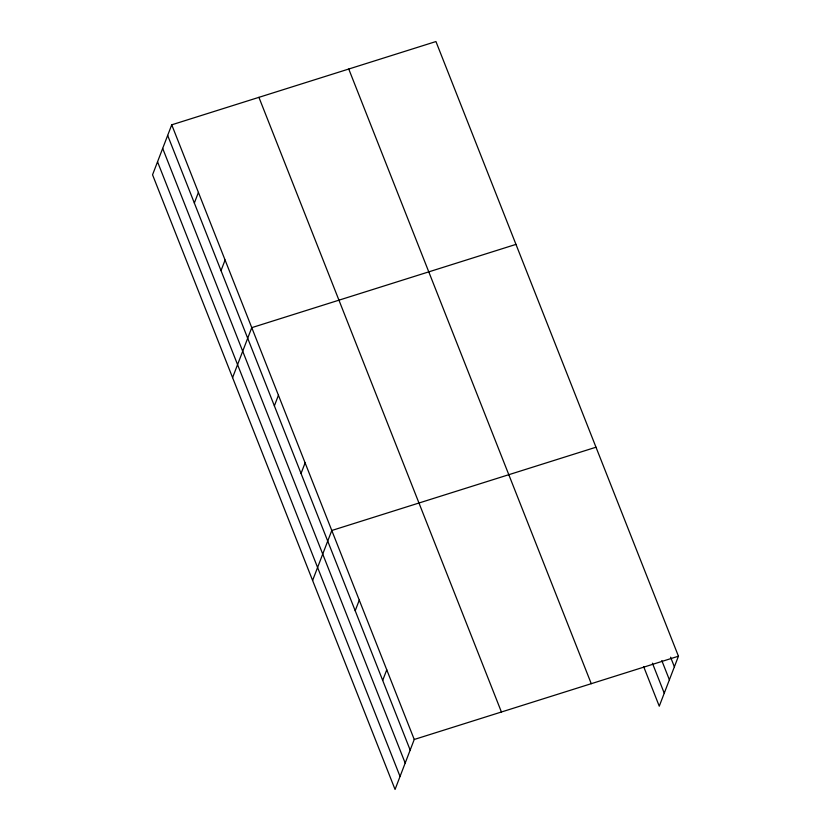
<?xml version="1.0" encoding="UTF-8"?>
<svg xmlns="http://www.w3.org/2000/svg" width="831" height="831" viewBox="0 0 831 831"><rect width="100%" height="100%" fill="white"/><g stroke="black" fill="none" stroke-linecap="round" stroke-linejoin="round"><path stroke-width="1.25" d="M171.737 124.816L152.551 174.79L395.057 789.45L414.243 739.476L171.737 124.816L435.943 41.55L678.449 656.21L659.263 706.184L643.63 666.555M194.34 203.024L198.412 192.428M221.015 270.636L225.087 260.041M232.576 377.627L251.762 327.653L515.968 244.387M274.365 405.86L278.437 395.265M301.04 473.473L305.112 462.877M312.601 580.464L331.787 530.49L595.993 447.223M355.201 610.754L359.272 600.148M382.686 680.412L386.758 669.817M414.243 739.476L678.449 656.21M670.586 657.196L674.377 666.805M661.808 660.583L669.391 679.8M652.408 663.169L664.249 693.189M348.75 69.025L591.257 683.684M258.919 97.331L501.425 712.001M167.665 135.411L410.171 750.071M162.679 148.406L405.185 763.066M157.537 161.796L400.043 776.455"/></g></svg>
